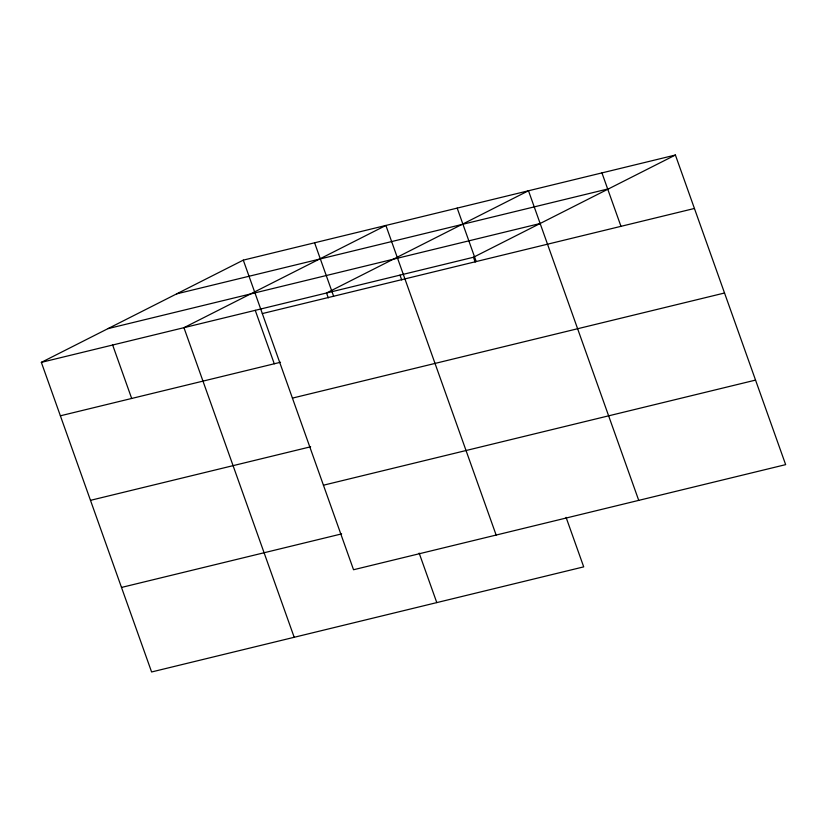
<?xml version="1.0" encoding="UTF-8"?>
<svg xmlns="http://www.w3.org/2000/svg" width="827" height="827" viewBox="0 0 827 827"><rect width="100%" height="100%" fill="white"/><g stroke="black" fill="none" stroke-linecap="round" stroke-linejoin="round"><path stroke-width="1.24" d="M566.071 517.351L583.707 566.867L151.599 671.969L41.35 362.36L243.293 260.133L675.401 155.031L785.65 464.64L353.542 569.741L243.293 260.133M41.35 362.36L473.457 257.259L675.401 155.031M176.658 293.864L608.755 188.763M107.996 328.629L540.103 223.517M262.324 313.578L694.432 208.466M60.381 415.805L280.529 362.257M292.427 398.107L724.535 293.006M90.484 500.335L310.632 446.787M323.44 485.211L755.547 380.1M121.497 587.439L341.644 533.891M601.942 172.895L620.974 226.34M638.733 500.376L528.484 190.758L326.541 292.996L328.267 297.854M457.186 208.104L476.218 261.549M473.457 257.259L475.184 262.118M496.138 535.059L385.889 225.451L183.945 327.678L294.195 637.286M399.999 275.122L401.726 279.981M314.591 242.787L333.622 296.231M419.155 553.087L436.79 602.604M255.243 310.332L274.275 363.777M112.648 345.014L131.679 398.459"/></g></svg>
